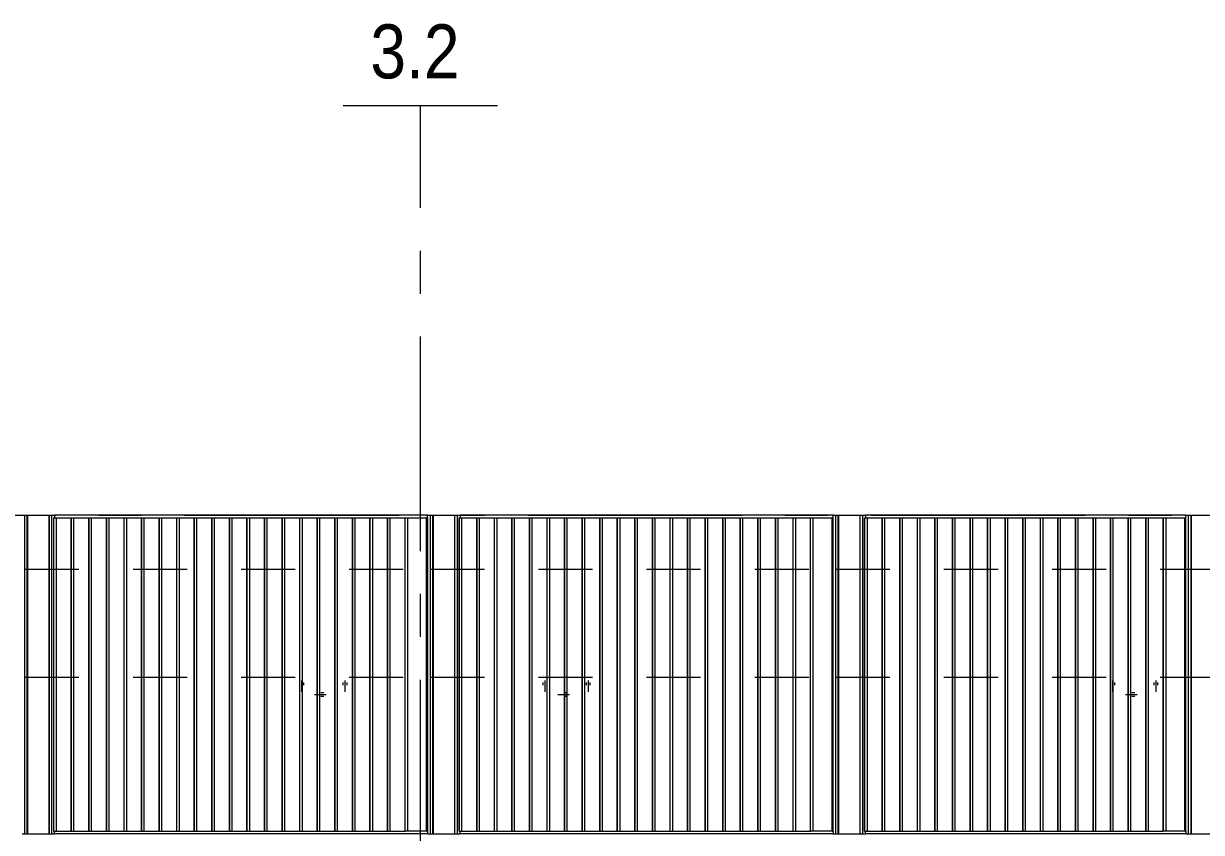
# Model space of a CAD drawing. Header units: millimetres. Extents: x -220592 to 404889, y -217665 to 38245.
# Drawn here: x -819.54 to -775.97, y -1442.65 to -1412.71 of the extents above; entities that cross this region are included whole.
import ezdxf

# ---------------------------------------------------------------- set-up
doc = ezdxf.new("R2010")
doc.units = ezdxf.units.MM
doc.linetypes.add('XKITLINE00', pattern=[0])
doc.linetypes.add('XKITLINE02', pattern=[4, 2, -2])
doc.layers.add('000 - 0_HIDE_OBJ_FRAMING_DEF_SUB_1', color=7, linetype='Continuous')
for name, color, linetype, lineweight in [('Bolt', 7, 'Continuous', 0), ('Part', 7, 'Continuous', 0), ('S-GRID', 7, 'Continuous', 0)]:
    doc.layers.add(name, color=color, linetype=linetype, lineweight=lineweight)
doc.styles.add('ARIAL', font='arial.ttf')

# ---------------------------------------------------------------- blocks, each defined once
blk = doc.blocks.new('*A5169')
at = {"layer": 'S-GRID', "color": 7, "linetype": 'XKITLINE00', "lineweight": 0}
for p, q in [((-15.182288, -21.823645), (-7.244788, -21.823645)), ((-5.657288, -21.823645), (-4.069788, -21.823645)), ((-2.482288, -21.823645), (5.455212, -21.823645)), ((7.042712, -21.823645), (8.630212, -21.823645)), ((10.217712, -21.823645), (18.155212, -21.823645)), ((19.742712, -21.823645), (21.330212, -21.823645)), ((22.917712, -21.823645), (30.855212, -21.823645)), ((32.442712, -21.823645), (34.030212, -21.823645))]:
    blk.add_line(p, q, dxfattribs=at)
blk = doc.blocks.new('*A5177')
at = {"layer": 'S-GRID', "color": 7, "linetype": 'XKITLINE00', "lineweight": 0}
for p, q in [((6.250232, -10.457145), (6.250232, -6.660345)), ((6.250232, -13.632145), (6.250232, -12.044645)), ((6.250232, -23.157145), (6.250232, -15.219645)), ((6.250232, -26.332145), (6.250232, -24.744645)), ((6.250232, -35.857145), (6.250232, -27.919645))]:
    blk.add_line(p, q, dxfattribs=at)
at = {"layer": 'S-GRID', "color": 7, "style": 'ARIAL', "width": 0.85}
blk.add_text('3.2', height=2, dxfattribs=at).set_placement((4.396228, -5.660345))
blk = doc.blocks.new('*A5178')
at = {"layer": 'S-GRID', "color": 7, "linetype": 'XKITLINE00', "lineweight": 0}
blk.add_line((3.396228, -6.660345), (9.104236, -6.660345), dxfattribs=at)
blk = doc.blocks.new('*A5189')
at = {"layer": '000 - 0_HIDE_OBJ_FRAMING_DEF_SUB_1', "color": 7, "linetype": 'XKITLINE02', "lineweight": 0}
for p, q in [((-23.3843, -23.823645), (-8.384543, -23.823645)), ((-8.3843, -23.823645), (6.615457, -23.823645)), ((6.6157, -23.823645), (21.615457, -23.823645)), ((21.6157, -23.823645), (34.665257, -23.823645)), ((34.6655, -23.823645), (47.400191, -23.823645)), ((-23.3843, -27.823645), (-8.384543, -27.823645)), ((-8.3843, -27.823645), (6.615457, -27.823645)), ((6.6157, -27.823645), (21.615457, -27.823645)), ((21.6157, -27.823645), (34.665257, -27.823645)), ((34.6655, -27.823645), (47.400191, -27.823645))]:
    blk.add_line(p, q, dxfattribs=at)
at = {"layer": '000 - 0_HIDE_OBJ_FRAMING_DEF_SUB_1', "color": 7, "linetype": 'XKITLINE00', "lineweight": 0}
for p, q in [((-8.384543, -23.823645), (-8.3843, -23.823645)), ((6.615457, -23.823645), (6.6157, -23.823645)), ((21.615457, -23.823645), (21.6157, -23.823645)), ((34.665257, -23.823645), (34.6655, -23.823645)), ((-8.384543, -27.823645), (-8.3843, -27.823645)), ((6.615457, -27.823645), (6.6157, -27.823645)), ((21.615457, -27.823645), (21.6157, -27.823645)), ((34.665257, -27.823645), (34.6655, -27.823645))]:
    blk.add_line(p, q, dxfattribs=at)
blk = doc.blocks.new('*A5194')
at = {"layer": '000 - 0_HIDE_OBJ_FRAMING_DEF_SUB_1', "color": 7, "linetype": 'XKITLINE00', "lineweight": 0}
blk.add_line((6.615457, -23.823645), (6.6157, -23.823645), dxfattribs=at)
blk = doc.blocks.new('*A6062')
at = {"layer": 'Part', "color": 7, "linetype": 'XKITLINE00', "lineweight": 0}
for p, q in [((33.730351, -21.923645), (34.528216, -21.923645)), ((33.730351, -33.523645), (33.730351, -21.923645)), ((33.732819, -33.523645), (33.732819, -21.923645)), ((33.83197, -33.523645), (33.83197, -21.923645)), ((34.528216, -33.523645), (34.528216, -21.923645)), ((34.528216, -21.923645), (34.534685, -21.923645)), ((34.534685, -33.523645), (34.534685, -21.923645)), ((34.534685, -21.923645), (34.568173, -21.923645)), ((34.568173, -33.523645), (34.568173, -21.923645)), ((34.528216, -33.523645), (33.730351, -33.523645)), ((34.534685, -33.523645), (34.528216, -33.523645)), ((34.534685, -33.523645), (34.568173, -33.523645))]:
    blk.add_line(p, q, dxfattribs=at)
blk = doc.blocks.new('*A6063')
at = {"layer": 'Part', "color": 7, "linetype": 'XKITLINE00', "lineweight": 0}
for p, q in [((34.565562, -21.823645), (35.900232, -21.823645)), ((34.665257, -21.823645), (34.6655, -21.823645)), ((34.665257, -33.623645), (34.665257, -21.823645)), ((34.6655, -33.623645), (34.6655, -21.823645)), ((34.7555, -33.623645), (34.7555, -21.823645)), ((34.761055, -33.623645), (34.761055, -21.823645)), ((34.764738, -33.623645), (34.764738, -21.823645)), ((34.765484, -21.823645), (34.765484, -33.623645)), ((35.565498, -33.623645), (35.565498, -21.823645)), ((35.567185, -33.623645), (35.567185, -21.823645)), ((35.571673, -33.623645), (35.571673, -21.823645)), ((35.6655, -33.623645), (35.6655, -21.823645)), ((34.565562, -33.623645), (34.764738, -33.623645)), ((34.665362, -33.623645), (34.6655, -33.623645)), ((34.765484, -33.623645), (34.764843, -33.623645)), ((34.764843, -33.623645), (34.765484, -33.623645)), ((34.764843, -33.623645), (35.6655, -33.623645)), ((35.665605, -33.623645), (35.900232, -33.623645))]:
    blk.add_line(p, q, dxfattribs=at)
blk = doc.blocks.new('*A6064')
at = {"layer": 'Part', "color": 7, "linetype": 'XKITLINE00', "lineweight": 0}
for p, q in [((22.715676, -33.623645), (22.715676, -33.523645)), ((34.565562, -33.523645), (34.565562, -33.623645)), ((34.565562, -33.623645), (22.715676, -33.623645))]:
    blk.add_line(p, q, dxfattribs=at)
blk = doc.blocks.new('*A6066')
at = {"layer": 'Bolt', "color": 7, "linetype": 'XKITLINE02', "lineweight": 0}
for p, q in [((32.759432, -28.473645), (32.330232, -28.473645)), ((32.620232, -28.403645), (32.570232, -28.403645)), ((32.620232, -28.543645), (32.570232, -28.543645)), ((32.680232, -28.403645), (32.620232, -28.403645)), ((32.680232, -28.543645), (32.620232, -28.543645))]:
    blk.add_line(p, q, dxfattribs=at)
blk = doc.blocks.new('*A6067')
at = {"layer": 'Bolt', "color": 7, "linetype": 'XKITLINE02', "lineweight": 0}
for p, q in [((31.780232, -28.023645), (31.780232, -28.123645)), ((31.850232, -27.944445), (31.850232, -28.373645)), ((31.920232, -28.023645), (31.920232, -28.123645)), ((33.380232, -28.023645), (33.380232, -28.123645)), ((33.450232, -27.944445), (33.450232, -28.373645)), ((33.520232, -28.023645), (33.520232, -28.123645))]:
    blk.add_line(p, q, dxfattribs=at)
blk = doc.blocks.new('*A6126')
at = {"layer": 'Part', "color": 7, "linetype": 'XKITLINE00', "lineweight": 0}
for p, q in [((-7.319649, -21.923645), (-6.667181, -21.923645)), ((-7.319649, -21.923645), (-7.319649, -33.523645)), ((-7.317181, -33.523645), (-7.317181, -21.923645)), ((-7.21803, -33.523645), (-7.21803, -21.923645)), ((-7.319649, -33.523645), (-6.669649, -33.523645))]:
    blk.add_line(p, q, dxfattribs=at)
blk = doc.blocks.new('*A6129')
at = {"layer": 'Part', "color": 7, "linetype": 'XKITLINE00', "lineweight": 0}
for p, q in [((-6.669649, -21.923645), (-6.017181, -21.923645)), ((-6.669649, -21.923645), (-6.669649, -33.523645)), ((-6.667181, -33.523645), (-6.667181, -21.923645)), ((-6.56803, -33.523645), (-6.56803, -21.923645)), ((-6.669649, -33.523645), (-6.019649, -33.523645))]:
    blk.add_line(p, q, dxfattribs=at)
blk = doc.blocks.new('*A6130')
at = {"layer": 'Part', "color": 7, "linetype": 'XKITLINE00', "lineweight": 0}
for p, q in [((-6.019649, -21.923645), (-5.367181, -21.923645)), ((-6.019649, -21.923645), (-6.019649, -33.523645)), ((-6.017181, -33.523645), (-6.017181, -21.923645)), ((-5.91803, -33.523645), (-5.91803, -21.923645)), ((-6.019649, -33.523645), (-5.369649, -33.523645))]:
    blk.add_line(p, q, dxfattribs=at)
blk = doc.blocks.new('*A6131')
at = {"layer": 'Part', "color": 7, "linetype": 'XKITLINE00', "lineweight": 0}
for p, q in [((-5.369649, -21.923645), (-4.717181, -21.923645)), ((-5.369649, -21.923645), (-5.369649, -33.523645)), ((-5.367181, -33.523645), (-5.367181, -21.923645)), ((-5.26803, -33.523645), (-5.26803, -21.923645)), ((-5.369649, -33.523645), (-4.719649, -33.523645))]:
    blk.add_line(p, q, dxfattribs=at)
blk = doc.blocks.new('*A6132')
at = {"layer": 'Part', "color": 7, "linetype": 'XKITLINE00', "lineweight": 0}
for p, q in [((-4.719649, -21.923645), (-4.067181, -21.923645)), ((-4.719649, -21.923645), (-4.719649, -33.523645)), ((-4.717181, -33.523645), (-4.717181, -21.923645)), ((-4.61803, -33.523645), (-4.61803, -21.923645)), ((-4.719649, -33.523645), (-4.069649, -33.523645))]:
    blk.add_line(p, q, dxfattribs=at)
blk = doc.blocks.new('*A6133')
at = {"layer": 'Part', "color": 7, "linetype": 'XKITLINE00', "lineweight": 0}
for p, q in [((-4.069649, -21.923645), (-3.417181, -21.923645)), ((-4.069649, -21.923645), (-4.069649, -33.523645)), ((-4.067181, -33.523645), (-4.067181, -21.923645)), ((-3.96803, -33.523645), (-3.96803, -21.923645)), ((-4.069649, -33.523645), (-3.419649, -33.523645))]:
    blk.add_line(p, q, dxfattribs=at)
blk = doc.blocks.new('*A6134')
at = {"layer": 'Part', "color": 7, "linetype": 'XKITLINE00', "lineweight": 0}
for p, q in [((-3.419649, -21.923645), (-2.767181, -21.923645)), ((-3.419649, -21.923645), (-3.419649, -33.523645)), ((-3.417181, -33.523645), (-3.417181, -21.923645)), ((-3.31803, -33.523645), (-3.31803, -21.923645)), ((-3.419649, -33.523645), (-2.769649, -33.523645))]:
    blk.add_line(p, q, dxfattribs=at)
blk = doc.blocks.new('*A6135')
at = {"layer": 'Part', "color": 7, "linetype": 'XKITLINE00', "lineweight": 0}
for p, q in [((-2.769649, -21.923645), (-2.117181, -21.923645)), ((-2.769649, -21.923645), (-2.769649, -33.523645)), ((-2.767181, -33.523645), (-2.767181, -21.923645)), ((-2.66803, -33.523645), (-2.66803, -21.923645)), ((-2.769649, -33.523645), (-2.119649, -33.523645))]:
    blk.add_line(p, q, dxfattribs=at)
blk = doc.blocks.new('*A6136')
at = {"layer": 'Part', "color": 7, "linetype": 'XKITLINE00', "lineweight": 0}
for p, q in [((-2.119649, -21.923645), (-1.467181, -21.923645)), ((-2.119649, -21.923645), (-2.119649, -33.523645)), ((-2.117181, -33.523645), (-2.117181, -21.923645)), ((-2.01803, -33.523645), (-2.01803, -21.923645)), ((-2.119649, -33.523645), (-1.469649, -33.523645))]:
    blk.add_line(p, q, dxfattribs=at)
blk = doc.blocks.new('*A6137')
at = {"layer": 'Part', "color": 7, "linetype": 'XKITLINE00', "lineweight": 0}
for p, q in [((-1.469649, -21.923645), (-0.817181, -21.923645)), ((-1.469649, -21.923645), (-1.469649, -33.523645)), ((-1.467181, -33.523645), (-1.467181, -21.923645)), ((-1.36803, -33.523645), (-1.36803, -21.923645)), ((-1.469649, -33.523645), (-0.819649, -33.523645))]:
    blk.add_line(p, q, dxfattribs=at)
blk = doc.blocks.new('*A6138')
at = {"layer": 'Part', "color": 7, "linetype": 'XKITLINE00', "lineweight": 0}
for p, q in [((-0.819649, -21.923645), (-0.167181, -21.923645)), ((-0.819649, -21.923645), (-0.819649, -33.523645)), ((-0.817181, -33.523645), (-0.817181, -21.923645)), ((-0.71803, -33.523645), (-0.71803, -21.923645)), ((-0.819649, -33.523645), (-0.169649, -33.523645))]:
    blk.add_line(p, q, dxfattribs=at)
blk = doc.blocks.new('*A6139')
at = {"layer": 'Part', "color": 7, "linetype": 'XKITLINE00', "lineweight": 0}
for p, q in [((-0.169649, -21.923645), (0.482819, -21.923645)), ((-0.169649, -21.923645), (-0.169649, -33.523645)), ((-0.167181, -33.523645), (-0.167181, -21.923645)), ((-0.06803, -33.523645), (-0.06803, -21.923645)), ((-0.169649, -33.523645), (0.480351, -33.523645))]:
    blk.add_line(p, q, dxfattribs=at)
blk = doc.blocks.new('*A6140')
at = {"layer": 'Part', "color": 7, "linetype": 'XKITLINE00', "lineweight": 0}
for p, q in [((0.480351, -21.923645), (1.132819, -21.923645)), ((0.480351, -21.923645), (0.480351, -33.523645)), ((0.482819, -33.523645), (0.482819, -21.923645)), ((0.58197, -33.523645), (0.58197, -21.923645)), ((0.480351, -33.523645), (1.130351, -33.523645))]:
    blk.add_line(p, q, dxfattribs=at)
blk = doc.blocks.new('*A6141')
at = {"layer": 'Part', "color": 7, "linetype": 'XKITLINE00', "lineweight": 0}
for p, q in [((1.130351, -21.923645), (1.782819, -21.923645)), ((1.130351, -21.923645), (1.130351, -33.523645)), ((1.132819, -33.523645), (1.132819, -21.923645)), ((1.23197, -33.523645), (1.23197, -21.923645)), ((1.130351, -33.523645), (1.780351, -33.523645))]:
    blk.add_line(p, q, dxfattribs=at)
blk = doc.blocks.new('*A6142')
at = {"layer": 'Part', "color": 7, "linetype": 'XKITLINE00', "lineweight": 0}
for p, q in [((1.780351, -21.923645), (2.432819, -21.923645)), ((1.780351, -21.923645), (1.780351, -33.523645)), ((1.782819, -33.523645), (1.782819, -21.923645)), ((1.88197, -33.523645), (1.88197, -21.923645)), ((1.780351, -33.523645), (2.430351, -33.523645))]:
    blk.add_line(p, q, dxfattribs=at)
blk = doc.blocks.new('*A6143')
at = {"layer": 'Part', "color": 7, "linetype": 'XKITLINE00', "lineweight": 0}
for p, q in [((2.430351, -21.923645), (3.082819, -21.923645)), ((2.430351, -21.923645), (2.430351, -33.523645)), ((2.432819, -33.523645), (2.432819, -21.923645)), ((2.53197, -33.523645), (2.53197, -21.923645)), ((2.430351, -33.523645), (3.080351, -33.523645))]:
    blk.add_line(p, q, dxfattribs=at)
blk = doc.blocks.new('*A6144')
at = {"layer": 'Part', "color": 7, "linetype": 'XKITLINE00', "lineweight": 0}
for p, q in [((3.080351, -21.923645), (3.732819, -21.923645)), ((3.080351, -21.923645), (3.080351, -33.523645)), ((3.082819, -33.523645), (3.082819, -21.923645)), ((3.18197, -33.523645), (3.18197, -21.923645)), ((3.080351, -33.523645), (3.730351, -33.523645))]:
    blk.add_line(p, q, dxfattribs=at)
blk = doc.blocks.new('*A6145')
at = {"layer": 'Part', "color": 7, "linetype": 'XKITLINE00', "lineweight": 0}
for p, q in [((3.730351, -21.923645), (4.382819, -21.923645)), ((3.730351, -21.923645), (3.730351, -33.523645)), ((3.732819, -33.523645), (3.732819, -21.923645)), ((3.83197, -33.523645), (3.83197, -21.923645)), ((3.730351, -33.523645), (4.380351, -33.523645))]:
    blk.add_line(p, q, dxfattribs=at)
blk = doc.blocks.new('*A6146')
at = {"layer": 'Part', "color": 7, "linetype": 'XKITLINE00', "lineweight": 0}
for p, q in [((4.380351, -21.923645), (5.032819, -21.923645)), ((4.380351, -21.923645), (4.380351, -33.523645)), ((4.382819, -33.523645), (4.382819, -21.923645)), ((4.48197, -33.523645), (4.48197, -21.923645)), ((4.380351, -33.523645), (5.030351, -33.523645))]:
    blk.add_line(p, q, dxfattribs=at)
blk = doc.blocks.new('*A6147')
at = {"layer": 'Part', "color": 7, "linetype": 'XKITLINE00', "lineweight": 0}
for p, q in [((5.030351, -21.923645), (5.682819, -21.923645)), ((5.030351, -21.923645), (5.030351, -33.523645)), ((5.032819, -33.523645), (5.032819, -21.923645)), ((5.13197, -33.523645), (5.13197, -21.923645)), ((5.030351, -33.523645), (5.680351, -33.523645))]:
    blk.add_line(p, q, dxfattribs=at)
blk = doc.blocks.new('*A6148')
at = {"layer": 'Part', "color": 7, "linetype": 'XKITLINE00', "lineweight": 0}
for p, q in [((-8.484438, -21.823645), (-7.284324, -21.823645)), ((-8.384543, -21.823645), (-8.3843, -21.823645)), ((-8.384543, -33.623645), (-8.384543, -21.823645)), ((-8.3843, -33.623645), (-8.3843, -21.823645)), ((-8.2943, -33.623645), (-8.2943, -21.823645)), ((-8.288745, -33.623645), (-8.288745, -21.823645)), ((-8.285062, -33.623645), (-8.285062, -21.823645)), ((-8.284316, -21.823645), (-8.284316, -33.623645)), ((-7.484302, -33.623645), (-7.484302, -21.823645)), ((-7.482615, -33.623645), (-7.482615, -21.823645)), ((-7.478127, -33.623645), (-7.478127, -21.823645)), ((-7.3843, -33.623645), (-7.3843, -21.823645)), ((-8.484438, -33.623645), (-8.285062, -33.623645)), ((-8.384438, -33.623645), (-8.3843, -33.623645)), ((-8.284316, -33.623645), (-8.284957, -33.623645)), ((-8.284957, -33.623645), (-8.284316, -33.623645)), ((-8.284957, -33.623645), (-7.3843, -33.623645)), ((-7.384195, -33.623645), (-7.284324, -33.623645))]:
    blk.add_line(p, q, dxfattribs=at)
blk = doc.blocks.new('*A6149')
at = {"layer": 'Part', "color": 7, "linetype": 'XKITLINE00', "lineweight": 0}
for p, q in [((5.680351, -21.923645), (6.478216, -21.923645)), ((5.680351, -33.523645), (5.680351, -21.923645)), ((5.682819, -33.523645), (5.682819, -21.923645)), ((5.78197, -33.523645), (5.78197, -21.923645)), ((6.478216, -33.523645), (6.478216, -21.923645)), ((6.478216, -21.923645), (6.484685, -21.923645)), ((6.484685, -33.523645), (6.484685, -21.923645)), ((6.484685, -21.923645), (6.518173, -21.923645)), ((6.518173, -33.523645), (6.518173, -21.923645)), ((6.478216, -33.523645), (5.680351, -33.523645)), ((6.484685, -33.523645), (6.478216, -33.523645)), ((6.484685, -33.523645), (6.518173, -33.523645))]:
    blk.add_line(p, q, dxfattribs=at)
blk = doc.blocks.new('*A6150')
at = {"layer": 'Part', "color": 7, "linetype": 'XKITLINE00', "lineweight": 0}
for p, q in [((7.680351, -21.923645), (8.332819, -21.923645)), ((7.680351, -21.923645), (7.680351, -33.523645)), ((7.682819, -33.523645), (7.682819, -21.923645)), ((7.78197, -33.523645), (7.78197, -21.923645)), ((7.680351, -33.523645), (8.330351, -33.523645))]:
    blk.add_line(p, q, dxfattribs=at)
blk = doc.blocks.new('*A6151')
at = {"layer": 'Part', "color": 7, "linetype": 'XKITLINE00', "lineweight": 0}
for p, q in [((8.330351, -21.923645), (8.982819, -21.923645)), ((8.330351, -21.923645), (8.330351, -33.523645)), ((8.332819, -33.523645), (8.332819, -21.923645)), ((8.43197, -33.523645), (8.43197, -21.923645)), ((8.330351, -33.523645), (8.980351, -33.523645))]:
    blk.add_line(p, q, dxfattribs=at)
blk = doc.blocks.new('*A6152')
at = {"layer": 'Part', "color": 7, "linetype": 'XKITLINE00', "lineweight": 0}
for p, q in [((6.515562, -21.823645), (7.715676, -21.823645)), ((6.615457, -21.823645), (6.6157, -21.823645)), ((6.615457, -33.623645), (6.615457, -21.823645)), ((6.6157, -33.623645), (6.6157, -21.823645)), ((6.7057, -33.623645), (6.7057, -21.823645)), ((6.711255, -33.623645), (6.711255, -21.823645)), ((6.714938, -33.623645), (6.714938, -21.823645)), ((6.715684, -21.823645), (6.715684, -33.623645)), ((7.515698, -33.623645), (7.515698, -21.823645)), ((7.517385, -33.623645), (7.517385, -21.823645)), ((7.521873, -33.623645), (7.521873, -21.823645)), ((7.6157, -33.623645), (7.6157, -21.823645)), ((6.515562, -33.623645), (6.714938, -33.623645)), ((6.615562, -33.623645), (6.6157, -33.623645)), ((6.715684, -33.623645), (6.715043, -33.623645)), ((6.715043, -33.623645), (6.715684, -33.623645)), ((6.715043, -33.623645), (7.6157, -33.623645)), ((7.615805, -33.623645), (7.715676, -33.623645))]:
    blk.add_line(p, q, dxfattribs=at)
blk = doc.blocks.new('*A6153')
at = {"layer": 'Part', "color": 7, "linetype": 'XKITLINE00', "lineweight": 0}
for p, q in [((23.980351, -21.923645), (24.632819, -21.923645)), ((23.980351, -21.923645), (23.980351, -33.523645)), ((23.982819, -33.523645), (23.982819, -21.923645)), ((24.08197, -33.523645), (24.08197, -21.923645)), ((23.980351, -33.523645), (24.630351, -33.523645))]:
    blk.add_line(p, q, dxfattribs=at)
blk = doc.blocks.new('*A6154')
at = {"layer": 'Part', "color": 7, "linetype": 'XKITLINE00', "lineweight": 0}
for p, q in [((24.630351, -21.923645), (25.282819, -21.923645)), ((24.630351, -21.923645), (24.630351, -33.523645)), ((24.632819, -33.523645), (24.632819, -21.923645)), ((24.73197, -33.523645), (24.73197, -21.923645)), ((24.630351, -33.523645), (25.280351, -33.523645))]:
    blk.add_line(p, q, dxfattribs=at)
blk = doc.blocks.new('*A6155')
at = {"layer": 'Part', "color": 7, "linetype": 'XKITLINE00', "lineweight": 0}
for p, q in [((25.930351, -21.923645), (26.582819, -21.923645)), ((25.930351, -21.923645), (25.930351, -33.523645)), ((25.932819, -33.523645), (25.932819, -21.923645)), ((26.03197, -33.523645), (26.03197, -21.923645)), ((25.930351, -33.523645), (26.580351, -33.523645))]:
    blk.add_line(p, q, dxfattribs=at)
blk = doc.blocks.new('*A6156')
at = {"layer": 'Part', "color": 7, "linetype": 'XKITLINE00', "lineweight": 0}
for p, q in [((22.680351, -21.923645), (23.332819, -21.923645)), ((22.680351, -21.923645), (22.680351, -33.523645)), ((22.682819, -33.523645), (22.682819, -21.923645)), ((22.78197, -33.523645), (22.78197, -21.923645)), ((22.680351, -33.523645), (23.330351, -33.523645))]:
    blk.add_line(p, q, dxfattribs=at)
blk = doc.blocks.new('*A6157')
at = {"layer": 'Part', "color": 7, "linetype": 'XKITLINE00', "lineweight": 0}
for p, q in [((23.330351, -21.923645), (23.982819, -21.923645)), ((23.330351, -21.923645), (23.330351, -33.523645)), ((23.332819, -33.523645), (23.332819, -21.923645)), ((23.43197, -33.523645), (23.43197, -21.923645)), ((23.330351, -33.523645), (23.980351, -33.523645))]:
    blk.add_line(p, q, dxfattribs=at)
blk = doc.blocks.new('*A6158')
at = {"layer": 'Part', "color": 7, "linetype": 'XKITLINE00', "lineweight": 0}
for p, q in [((26.580351, -21.923645), (27.232819, -21.923645)), ((26.580351, -21.923645), (26.580351, -33.523645)), ((26.582819, -33.523645), (26.582819, -21.923645)), ((26.68197, -33.523645), (26.68197, -21.923645)), ((26.580351, -33.523645), (27.230351, -33.523645))]:
    blk.add_line(p, q, dxfattribs=at)
blk = doc.blocks.new('*A6159')
at = {"layer": 'Part', "color": 7, "linetype": 'XKITLINE00', "lineweight": 0}
for p, q in [((27.230351, -21.923645), (27.882819, -21.923645)), ((27.230351, -21.923645), (27.230351, -33.523645)), ((27.232819, -33.523645), (27.232819, -21.923645)), ((27.33197, -33.523645), (27.33197, -21.923645)), ((27.230351, -33.523645), (27.880351, -33.523645))]:
    blk.add_line(p, q, dxfattribs=at)
blk = doc.blocks.new('*A6160')
at = {"layer": 'Part', "color": 7, "linetype": 'XKITLINE00', "lineweight": 0}
for p, q in [((25.280351, -21.923645), (25.932819, -21.923645)), ((25.280351, -21.923645), (25.280351, -33.523645)), ((25.282819, -33.523645), (25.282819, -21.923645)), ((25.38197, -33.523645), (25.38197, -21.923645)), ((25.280351, -33.523645), (25.930351, -33.523645))]:
    blk.add_line(p, q, dxfattribs=at)
blk = doc.blocks.new('*A6161')
at = {"layer": 'Part', "color": 7, "linetype": 'XKITLINE00', "lineweight": 0}
for p, q in [((21.515562, -21.823645), (22.715676, -21.823645)), ((21.615457, -21.823645), (21.6157, -21.823645)), ((21.615457, -33.623645), (21.615457, -21.823645)), ((21.6157, -33.623645), (21.6157, -21.823645)), ((21.7057, -33.623645), (21.7057, -21.823645)), ((21.711255, -33.623645), (21.711255, -21.823645)), ((21.714938, -33.623645), (21.714938, -21.823645)), ((21.715684, -21.823645), (21.715684, -33.623645)), ((22.515698, -33.623645), (22.515698, -21.823645)), ((22.517385, -33.623645), (22.517385, -21.823645)), ((22.521873, -33.623645), (22.521873, -21.823645)), ((22.6157, -33.623645), (22.6157, -21.823645)), ((21.515562, -33.623645), (21.714938, -33.623645)), ((21.615562, -33.623645), (21.6157, -33.623645)), ((21.715684, -33.623645), (21.715043, -33.623645)), ((21.715043, -33.623645), (21.715684, -33.623645)), ((21.715043, -33.623645), (22.6157, -33.623645)), ((22.615805, -33.623645), (22.715676, -33.623645))]:
    blk.add_line(p, q, dxfattribs=at)
blk = doc.blocks.new('*A6162')
at = {"layer": 'Part', "color": 7, "linetype": 'XKITLINE00', "lineweight": 0}
for p, q in [((27.880351, -21.923645), (28.532819, -21.923645)), ((27.880351, -21.923645), (27.880351, -33.523645)), ((27.882819, -33.523645), (27.882819, -21.923645)), ((27.98197, -33.523645), (27.98197, -21.923645)), ((27.880351, -33.523645), (28.530351, -33.523645))]:
    blk.add_line(p, q, dxfattribs=at)
blk = doc.blocks.new('*A6163')
at = {"layer": 'Part', "color": 7, "linetype": 'XKITLINE00', "lineweight": 0}
for p, q in [((8.980351, -21.923645), (9.632819, -21.923645)), ((8.980351, -21.923645), (8.980351, -33.523645)), ((8.982819, -33.523645), (8.982819, -21.923645)), ((9.08197, -33.523645), (9.08197, -21.923645)), ((8.980351, -33.523645), (9.630351, -33.523645))]:
    blk.add_line(p, q, dxfattribs=at)
blk = doc.blocks.new('*A6164')
at = {"layer": 'Part', "color": 7, "linetype": 'XKITLINE00', "lineweight": 0}
for p, q in [((9.630351, -21.923645), (10.282819, -21.923645)), ((9.630351, -21.923645), (9.630351, -33.523645)), ((9.632819, -33.523645), (9.632819, -21.923645)), ((9.73197, -33.523645), (9.73197, -21.923645)), ((9.630351, -33.523645), (10.280351, -33.523645))]:
    blk.add_line(p, q, dxfattribs=at)
blk = doc.blocks.new('*A6165')
at = {"layer": 'Part', "color": 7, "linetype": 'XKITLINE00', "lineweight": 0}
for p, q in [((10.280351, -21.923645), (10.932819, -21.923645)), ((10.280351, -21.923645), (10.280351, -33.523645)), ((10.282819, -33.523645), (10.282819, -21.923645)), ((10.38197, -33.523645), (10.38197, -21.923645)), ((10.280351, -33.523645), (10.930351, -33.523645))]:
    blk.add_line(p, q, dxfattribs=at)
blk = doc.blocks.new('*A6166')
at = {"layer": 'Part', "color": 7, "linetype": 'XKITLINE00', "lineweight": 0}
for p, q in [((10.930351, -21.923645), (11.582819, -21.923645)), ((10.930351, -21.923645), (10.930351, -33.523645)), ((10.932819, -33.523645), (10.932819, -21.923645)), ((11.03197, -33.523645), (11.03197, -21.923645)), ((10.930351, -33.523645), (11.580351, -33.523645))]:
    blk.add_line(p, q, dxfattribs=at)
blk = doc.blocks.new('*A6167')
at = {"layer": 'Part', "color": 7, "linetype": 'XKITLINE00', "lineweight": 0}
for p, q in [((11.580351, -21.923645), (12.232819, -21.923645)), ((11.580351, -21.923645), (11.580351, -33.523645)), ((11.582819, -33.523645), (11.582819, -21.923645)), ((11.68197, -33.523645), (11.68197, -21.923645)), ((11.580351, -33.523645), (12.230351, -33.523645))]:
    blk.add_line(p, q, dxfattribs=at)
blk = doc.blocks.new('*A6168')
at = {"layer": 'Part', "color": 7, "linetype": 'XKITLINE00', "lineweight": 0}
for p, q in [((12.230351, -21.923645), (12.882819, -21.923645)), ((12.230351, -21.923645), (12.230351, -33.523645)), ((12.232819, -33.523645), (12.232819, -21.923645)), ((12.33197, -33.523645), (12.33197, -21.923645)), ((12.230351, -33.523645), (12.880351, -33.523645))]:
    blk.add_line(p, q, dxfattribs=at)
blk = doc.blocks.new('*A6169')
at = {"layer": 'Part', "color": 7, "linetype": 'XKITLINE00', "lineweight": 0}
for p, q in [((12.880351, -21.923645), (13.532819, -21.923645)), ((12.880351, -21.923645), (12.880351, -33.523645)), ((12.882819, -33.523645), (12.882819, -21.923645)), ((12.98197, -33.523645), (12.98197, -21.923645)), ((12.880351, -33.523645), (13.530351, -33.523645))]:
    blk.add_line(p, q, dxfattribs=at)
blk = doc.blocks.new('*A6170')
at = {"layer": 'Part', "color": 7, "linetype": 'XKITLINE00', "lineweight": 0}
for p, q in [((13.530351, -21.923645), (14.182819, -21.923645)), ((13.530351, -21.923645), (13.530351, -33.523645)), ((13.532819, -33.523645), (13.532819, -21.923645)), ((13.63197, -33.523645), (13.63197, -21.923645)), ((13.530351, -33.523645), (14.180351, -33.523645))]:
    blk.add_line(p, q, dxfattribs=at)
blk = doc.blocks.new('*A6171')
at = {"layer": 'Part', "color": 7, "linetype": 'XKITLINE00', "lineweight": 0}
for p, q in [((14.180351, -21.923645), (14.832819, -21.923645)), ((14.180351, -21.923645), (14.180351, -33.523645)), ((14.182819, -33.523645), (14.182819, -21.923645)), ((14.28197, -33.523645), (14.28197, -21.923645)), ((14.180351, -33.523645), (14.830351, -33.523645))]:
    blk.add_line(p, q, dxfattribs=at)
blk = doc.blocks.new('*A6172')
at = {"layer": 'Part', "color": 7, "linetype": 'XKITLINE00', "lineweight": 0}
for p, q in [((14.830351, -21.923645), (15.482819, -21.923645)), ((14.830351, -21.923645), (14.830351, -33.523645)), ((14.832819, -33.523645), (14.832819, -21.923645)), ((14.93197, -33.523645), (14.93197, -21.923645)), ((14.830351, -33.523645), (15.480351, -33.523645))]:
    blk.add_line(p, q, dxfattribs=at)
blk = doc.blocks.new('*A6173')
at = {"layer": 'Part', "color": 7, "linetype": 'XKITLINE00', "lineweight": 0}
for p, q in [((15.480351, -21.923645), (16.132819, -21.923645)), ((15.480351, -21.923645), (15.480351, -33.523645)), ((15.482819, -33.523645), (15.482819, -21.923645)), ((15.58197, -33.523645), (15.58197, -21.923645)), ((15.480351, -33.523645), (16.130351, -33.523645))]:
    blk.add_line(p, q, dxfattribs=at)
blk = doc.blocks.new('*A6174')
at = {"layer": 'Part', "color": 7, "linetype": 'XKITLINE00', "lineweight": 0}
for p, q in [((16.130351, -21.923645), (16.782819, -21.923645)), ((16.130351, -21.923645), (16.130351, -33.523645)), ((16.132819, -33.523645), (16.132819, -21.923645)), ((16.23197, -33.523645), (16.23197, -21.923645)), ((16.130351, -33.523645), (16.780351, -33.523645))]:
    blk.add_line(p, q, dxfattribs=at)
blk = doc.blocks.new('*A6175')
at = {"layer": 'Part', "color": 7, "linetype": 'XKITLINE00', "lineweight": 0}
for p, q in [((16.780351, -21.923645), (17.432819, -21.923645)), ((16.780351, -21.923645), (16.780351, -33.523645)), ((16.782819, -33.523645), (16.782819, -21.923645)), ((16.88197, -33.523645), (16.88197, -21.923645)), ((16.780351, -33.523645), (17.430351, -33.523645))]:
    blk.add_line(p, q, dxfattribs=at)
blk = doc.blocks.new('*A6176')
at = {"layer": 'Part', "color": 7, "linetype": 'XKITLINE00', "lineweight": 0}
for p, q in [((17.430351, -21.923645), (18.082819, -21.923645)), ((17.430351, -21.923645), (17.430351, -33.523645)), ((17.432819, -33.523645), (17.432819, -21.923645)), ((17.53197, -33.523645), (17.53197, -21.923645)), ((17.430351, -33.523645), (18.080351, -33.523645))]:
    blk.add_line(p, q, dxfattribs=at)
blk = doc.blocks.new('*A6177')
at = {"layer": 'Part', "color": 7, "linetype": 'XKITLINE00', "lineweight": 0}
for p, q in [((18.080351, -21.923645), (18.732819, -21.923645)), ((18.080351, -21.923645), (18.080351, -33.523645)), ((18.082819, -33.523645), (18.082819, -21.923645)), ((18.18197, -33.523645), (18.18197, -21.923645)), ((18.080351, -33.523645), (18.730351, -33.523645))]:
    blk.add_line(p, q, dxfattribs=at)
blk = doc.blocks.new('*A6178')
at = {"layer": 'Part', "color": 7, "linetype": 'XKITLINE00', "lineweight": 0}
for p, q in [((18.730351, -21.923645), (19.382819, -21.923645)), ((18.730351, -21.923645), (18.730351, -33.523645)), ((18.732819, -33.523645), (18.732819, -21.923645)), ((18.83197, -33.523645), (18.83197, -21.923645)), ((18.730351, -33.523645), (19.380351, -33.523645))]:
    blk.add_line(p, q, dxfattribs=at)
blk = doc.blocks.new('*A6179')
at = {"layer": 'Part', "color": 7, "linetype": 'XKITLINE00', "lineweight": 0}
for p, q in [((19.380351, -21.923645), (20.032819, -21.923645)), ((19.380351, -21.923645), (19.380351, -33.523645)), ((19.382819, -33.523645), (19.382819, -21.923645)), ((19.48197, -33.523645), (19.48197, -21.923645)), ((19.380351, -33.523645), (20.030351, -33.523645))]:
    blk.add_line(p, q, dxfattribs=at)
blk = doc.blocks.new('*A6180')
at = {"layer": 'Part', "color": 7, "linetype": 'XKITLINE00', "lineweight": 0}
for p, q in [((20.030351, -21.923645), (20.682819, -21.923645)), ((20.030351, -21.923645), (20.030351, -33.523645)), ((20.032819, -33.523645), (20.032819, -21.923645)), ((20.13197, -33.523645), (20.13197, -21.923645)), ((20.030351, -33.523645), (20.680351, -33.523645))]:
    blk.add_line(p, q, dxfattribs=at)
blk = doc.blocks.new('*A6181')
at = {"layer": 'Part', "color": 7, "linetype": 'XKITLINE00', "lineweight": 0}
for p, q in [((21.515562, -21.823645), (7.715676, -21.823645)), ((7.715676, -21.823645), (7.715676, -21.923645)), ((21.515562, -21.923645), (21.515562, -21.823645))]:
    blk.add_line(p, q, dxfattribs=at)
blk = doc.blocks.new('*A6182')
at = {"layer": 'Part', "color": 7, "linetype": 'XKITLINE00', "lineweight": 0}
for p, q in [((7.715676, -33.623645), (7.715676, -33.523645)), ((21.515562, -33.523645), (21.515562, -33.623645)), ((21.515562, -33.623645), (7.715676, -33.623645))]:
    blk.add_line(p, q, dxfattribs=at)
blk = doc.blocks.new('*A6183')
at = {"layer": 'Part', "color": 7, "linetype": 'XKITLINE00', "lineweight": 0}
for p, q in [((20.680351, -21.923645), (21.478216, -21.923645)), ((20.680351, -33.523645), (20.680351, -21.923645)), ((20.682819, -33.523645), (20.682819, -21.923645)), ((20.78197, -33.523645), (20.78197, -21.923645)), ((21.478216, -33.523645), (21.478216, -21.923645)), ((21.478216, -21.923645), (21.484685, -21.923645)), ((21.484685, -33.523645), (21.484685, -21.923645)), ((21.484685, -21.923645), (21.518173, -21.923645)), ((21.518173, -33.523645), (21.518173, -21.923645)), ((21.478216, -33.523645), (20.680351, -33.523645)), ((21.484685, -33.523645), (21.478216, -33.523645)), ((21.484685, -33.523645), (21.518173, -33.523645))]:
    blk.add_line(p, q, dxfattribs=at)
blk = doc.blocks.new('*A6184')
at = {"layer": 'Bolt', "color": 7, "linetype": 'XKITLINE02', "lineweight": 0}
for p, q in [((10.780232, -28.023645), (10.780232, -28.123645)), ((10.850232, -27.944445), (10.850232, -28.373645)), ((10.920232, -28.023645), (10.920232, -28.123645)), ((12.380232, -28.023645), (12.380232, -28.123645)), ((12.450232, -27.944445), (12.450232, -28.373645)), ((12.520232, -28.023645), (12.520232, -28.123645))]:
    blk.add_line(p, q, dxfattribs=at)
blk = doc.blocks.new('*A6185')
at = {"layer": 'Bolt', "color": 7, "linetype": 'XKITLINE02', "lineweight": 0}
for p, q in [((11.759432, -28.473645), (11.330232, -28.473645)), ((11.620232, -28.403645), (11.570232, -28.403645)), ((11.620232, -28.543645), (11.570232, -28.543645)), ((11.680232, -28.403645), (11.620232, -28.403645)), ((11.680232, -28.543645), (11.620232, -28.543645))]:
    blk.add_line(p, q, dxfattribs=at)
blk = doc.blocks.new('*A6199')
at = {"layer": 'Part', "color": 7, "linetype": 'XKITLINE00', "lineweight": 0}
for p, q in [((30.480351, -21.923645), (31.132819, -21.923645)), ((30.480351, -21.923645), (30.480351, -33.523645)), ((30.482819, -33.523645), (30.482819, -21.923645)), ((30.58197, -33.523645), (30.58197, -21.923645)), ((30.480351, -33.523645), (31.130351, -33.523645))]:
    blk.add_line(p, q, dxfattribs=at)
blk = doc.blocks.new('*A6200')
at = {"layer": 'Part', "color": 7, "linetype": 'XKITLINE00', "lineweight": 0}
for p, q in [((33.080351, -21.923645), (33.732819, -21.923645)), ((33.080351, -21.923645), (33.080351, -33.523645)), ((33.082819, -33.523645), (33.082819, -21.923645)), ((33.18197, -33.523645), (33.18197, -21.923645)), ((33.080351, -33.523645), (33.730351, -33.523645))]:
    blk.add_line(p, q, dxfattribs=at)
blk = doc.blocks.new('*A6201')
at = {"layer": 'Part', "color": 7, "linetype": 'XKITLINE00', "lineweight": 0}
for p, q in [((34.565562, -21.823645), (22.715676, -21.823645)), ((22.715676, -21.823645), (22.715676, -21.923645)), ((34.565562, -21.923645), (34.565562, -21.823645))]:
    blk.add_line(p, q, dxfattribs=at)
blk = doc.blocks.new('*A6202')
at = {"layer": 'Part', "color": 7, "linetype": 'XKITLINE00', "lineweight": 0}
for p, q in [((29.180351, -21.923645), (29.832819, -21.923645)), ((29.180351, -21.923645), (29.180351, -33.523645)), ((29.182819, -33.523645), (29.182819, -21.923645)), ((29.28197, -33.523645), (29.28197, -21.923645)), ((29.180351, -33.523645), (29.830351, -33.523645))]:
    blk.add_line(p, q, dxfattribs=at)
blk = doc.blocks.new('*A6203')
at = {"layer": 'Part', "color": 7, "linetype": 'XKITLINE00', "lineweight": 0}
for p, q in [((28.530351, -21.923645), (29.182819, -21.923645)), ((28.530351, -21.923645), (28.530351, -33.523645)), ((28.532819, -33.523645), (28.532819, -21.923645)), ((28.63197, -33.523645), (28.63197, -21.923645)), ((28.530351, -33.523645), (29.180351, -33.523645))]:
    blk.add_line(p, q, dxfattribs=at)
blk = doc.blocks.new('*A6204')
at = {"layer": 'Part', "color": 7, "linetype": 'XKITLINE00', "lineweight": 0}
for p, q in [((29.830351, -21.923645), (30.482819, -21.923645)), ((29.830351, -21.923645), (29.830351, -33.523645)), ((29.832819, -33.523645), (29.832819, -21.923645)), ((29.93197, -33.523645), (29.93197, -21.923645)), ((29.830351, -33.523645), (30.480351, -33.523645))]:
    blk.add_line(p, q, dxfattribs=at)
blk = doc.blocks.new('*A6205')
at = {"layer": 'Part', "color": 7, "linetype": 'XKITLINE00', "lineweight": 0}
for p, q in [((31.130351, -21.923645), (31.782819, -21.923645)), ((31.130351, -21.923645), (31.130351, -33.523645)), ((31.132819, -33.523645), (31.132819, -21.923645)), ((31.23197, -33.523645), (31.23197, -21.923645)), ((31.130351, -33.523645), (31.780351, -33.523645))]:
    blk.add_line(p, q, dxfattribs=at)
blk = doc.blocks.new('*A6206')
at = {"layer": 'Part', "color": 7, "linetype": 'XKITLINE00', "lineweight": 0}
for p, q in [((31.780351, -21.923645), (32.432819, -21.923645)), ((31.780351, -21.923645), (31.780351, -33.523645)), ((31.782819, -33.523645), (31.782819, -21.923645)), ((31.88197, -33.523645), (31.88197, -21.923645)), ((31.780351, -33.523645), (32.430351, -33.523645))]:
    blk.add_line(p, q, dxfattribs=at)
blk = doc.blocks.new('*A6207')
at = {"layer": 'Part', "color": 7, "linetype": 'XKITLINE00', "lineweight": 0}
for p, q in [((32.430351, -21.923645), (33.082819, -21.923645)), ((32.430351, -21.923645), (32.430351, -33.523645)), ((32.432819, -33.523645), (32.432819, -21.923645)), ((32.53197, -33.523645), (32.53197, -21.923645)), ((32.430351, -33.523645), (33.080351, -33.523645))]:
    blk.add_line(p, q, dxfattribs=at)
blk = doc.blocks.new('*A6273')
at = {"layer": 'Part', "color": 7, "linetype": 'XKITLINE00', "lineweight": 0}
for p, q in [((-7.284324, -33.623645), (-7.284324, -33.523645)), ((6.515562, -33.523645), (6.515562, -33.623645)), ((6.515562, -33.623645), (-7.284324, -33.623645))]:
    blk.add_line(p, q, dxfattribs=at)
blk = doc.blocks.new('*A6274')
at = {"layer": 'Bolt', "color": 7, "linetype": 'XKITLINE02', "lineweight": 0}
for p, q in [((1.780232, -28.023645), (1.780232, -28.123645)), ((1.850232, -27.944445), (1.850232, -28.373645)), ((1.920232, -28.023645), (1.920232, -28.123645)), ((3.380232, -28.023645), (3.380232, -28.123645)), ((3.450232, -27.944445), (3.450232, -28.373645)), ((3.520232, -28.023645), (3.520232, -28.123645))]:
    blk.add_line(p, q, dxfattribs=at)
blk = doc.blocks.new('*A6276')
at = {"layer": 'Bolt', "color": 7, "linetype": 'XKITLINE02', "lineweight": 0}
for p, q in [((2.759432, -28.473645), (2.330232, -28.473645)), ((2.620232, -28.403645), (2.570232, -28.403645)), ((2.620232, -28.543645), (2.570232, -28.543645)), ((2.680232, -28.403645), (2.620232, -28.403645)), ((2.680232, -28.543645), (2.620232, -28.543645))]:
    blk.add_line(p, q, dxfattribs=at)
blk = doc.blocks.new('*A6293')
at = {"layer": 'Part', "color": 7, "linetype": 'XKITLINE00', "lineweight": 0}
for p, q in [((6.515562, -21.823645), (-7.284324, -21.823645)), ((-7.284324, -21.823645), (-7.284324, -21.923645)), ((6.515562, -21.923645), (6.515562, -21.823645))]:
    blk.add_line(p, q, dxfattribs=at)

msp = doc.modelspace()

# ---------------------------------------------------------------- block references
at = {"color": 7, "lineweight": 0}
for name in ['*A5177', '*A5178', '*A5169', '*A6148', '*A6293', '*A6152', '*A6181', '*A6161', '*A6201', '*A6063', '*A6126', '*A6129', '*A6130', '*A6131', '*A6132', '*A6133', '*A6134', '*A6135', '*A6136', '*A6137', '*A6138', '*A6139', '*A6140', '*A6141', '*A6142', '*A6143', '*A6144', '*A6145', '*A6146', '*A6147', '*A6149', '*A6150', '*A6151', '*A6163', '*A6164', '*A6165', '*A6166', '*A6167', '*A6168', '*A6169', '*A6170', '*A6171', '*A6172', '*A6173', '*A6174', '*A6175', '*A6176', '*A6177', '*A6178', '*A6179', '*A6180', '*A6183', '*A6156', '*A6157', '*A6153', '*A6154', '*A6160', '*A6155', '*A6158', '*A6159', '*A6162', '*A6203', '*A6202', '*A6204', '*A6199', '*A6205', '*A6206', '*A6207', '*A6200', '*A6062', '*A5189', '*A5194', '*A6274', '*A6184', '*A6067', '*A6276', '*A6185', '*A6066', '*A6273', '*A6182', '*A6064']:
    msp.add_blockref(name, (-811.109, -1409.08), dxfattribs=at)

doc.saveas('drawing.dxf')
